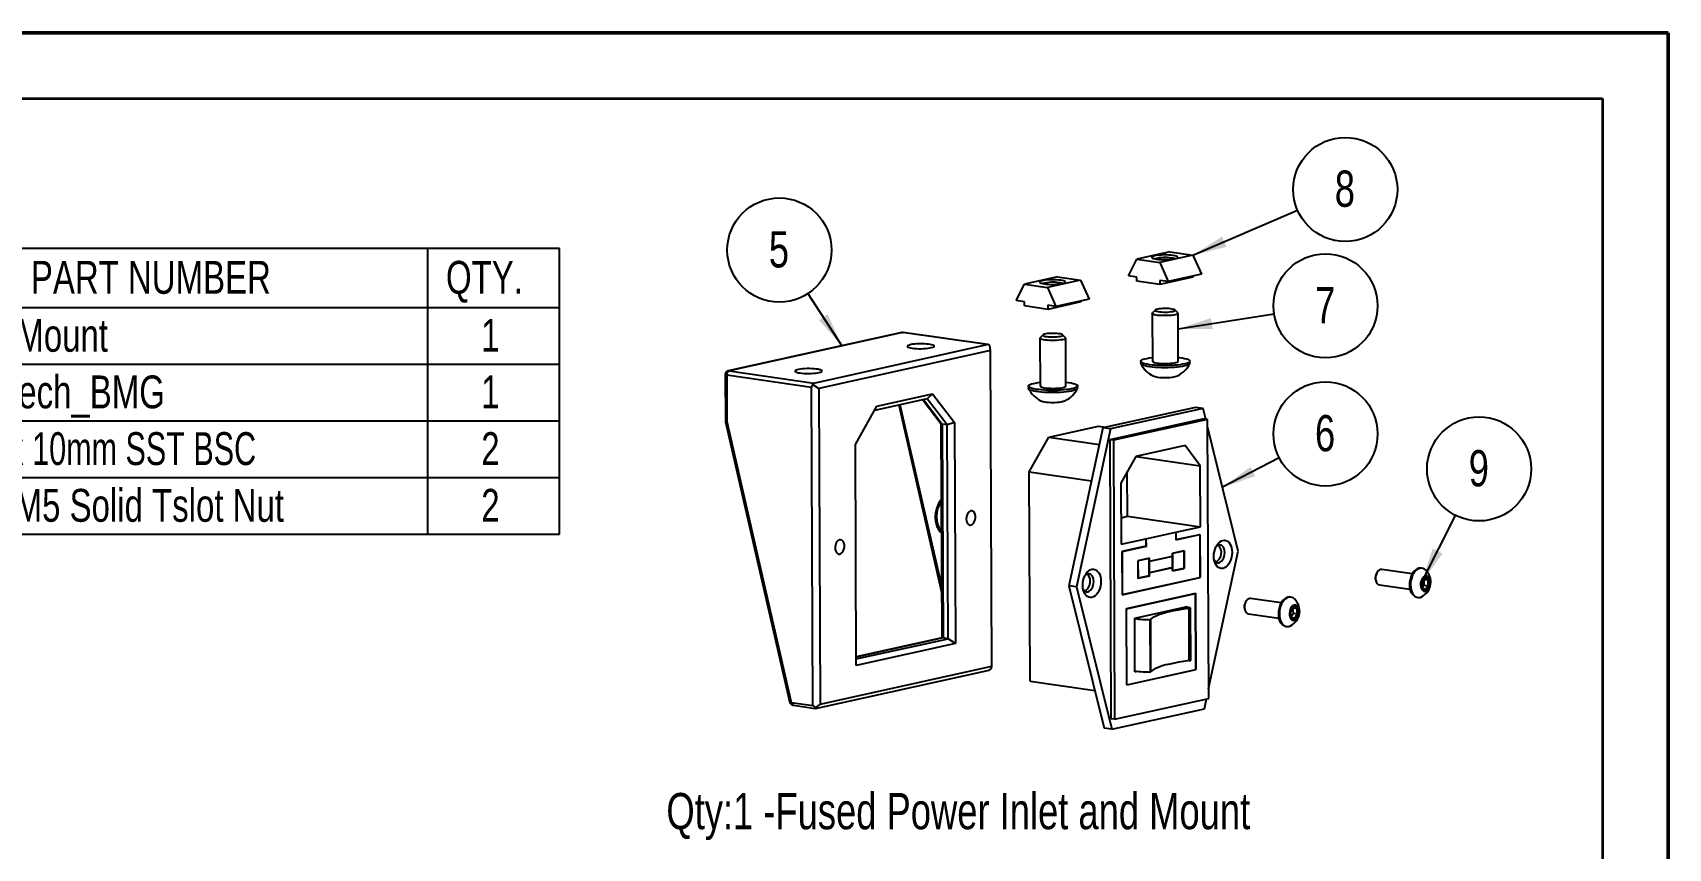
# Model space of a CAD drawing. Header units: millimetres. Extents: x 0 to 279, y 0 to 216.
# Drawn here: x 121.4 to 279.4, y 137.1 to 215.9 of the extents above; entities that cross this region are included whole.
import ezdxf

# ---------------------------------------------------------------- set-up
doc = ezdxf.new("R2010")
doc.units = ezdxf.units.MM
doc.layers.add('PAGE_BORDER', color=7, linetype='Continuous')
doc.layers.add('TITLE_BLOCK_BORDER', color=7, linetype='Continuous')
doc.styles.add('SLDTEXTSTYLE0', font='TXT', dxfattribs={"width": 0.75})
doc.styles.add('SLDTEXTSTYLE2', font='TXT', dxfattribs={"width": 0.694444})
doc.dimstyles.new('SLDDIMSTYLE0', dxfattribs={"dimtxt": 0.18, "dimasz": 3.302, "dimexe": 0, "dimexo": 0.0625, "dimgap": 0, "dimtad": 0, "dimtih": 1, "dimtoh": 1, "dimdec": 0, "dimrnd": 1e-09, "dimzin": 0, "dimdsep": 46, "dimtxsty": 'Standard', "dimsah": 1, "dimcen": 0.09, "dimadec": 0, "dimazin": 0, "dimtfac": 3.302, "dimtdec": 0, "dimtofl": 0, "dimtmove": 0, "dimatfit": 3, "dimfxl": 1, "dimfrac": 2, "dimtolj": 1, "dimtzin": 0, "dimarcsym": 0})

# ---------------------------------------------------------------- blocks, each defined once
blk = doc.blocks.new('SW_TABLEANNOTATION_20')
at = {"layer": 'TITLE_BLOCK_BORDER', "color": 0}
for p, q in [((0, 0), (0, -27.62)), ((70.73, 0), (0, 0)), ((9.64, 0), (9.64, -5.72)), ((57.98, 0), (57.98, -5.72)), ((70.73, -27.62), (70.73, 0)), ((0, -5.72), (70.73, -5.72)), ((9.64, -5.72), (9.64, -27.62)), ((57.98, -5.72), (57.98, -27.62)), ((0, -11.19), (70.73, -11.19)), ((0, -16.67), (70.73, -16.67)), ((0, -22.15), (70.73, -22.15)), ((0, -27.62), (70.73, -27.62))]:
    blk.add_line(p, q, dxfattribs=at)
at = {"layer": 'TITLE_BLOCK_BORDER', "color": 0, "attachment_point": 1}
for s, insert, char_height, style in [('#', (3.14, -1.05), 3.5, 'SLDTEXTSTYLE0'), ('PART NUMBER', (19.68, -1.21), 3.175, 'SLDTEXTSTYLE0'), ('QTY.', (59.77, -1.21), 3.175, 'SLDTEXTSTYLE0'), ('1', (3.64, -6.81), 3.17, 'SLDTEXTSTYLE0'), ('BMG Mount', (10.14, -6.81), 3.175, 'SLDTEXTSTYLE0'), ('1', (63.18, -6.81), 3.17, 'SLDTEXTSTYLE0'), ('2', (3.64, -12.28), 3.17, 'SLDTEXTSTYLE0'), ('Bondtech_BMG', (10.14, -12.28), 3.175, 'SLDTEXTSTYLE0'), ('1', (63.18, -12.28), 3.17, 'SLDTEXTSTYLE0'), ('3', (3.64, -17.76), 3.17, 'SLDTEXTSTYLE0'), ('5mm x 10mm SST BSC', (10.14, -17.76), 3.175, 'SLDTEXTSTYLE2'), ('2', (63.18, -17.76), 3.17, 'SLDTEXTSTYLE0'), ('4', (3.64, -23.24), 3.17, 'SLDTEXTSTYLE0'), ('2020 M5 Solid Tslot Nut', (10.14, -23.24), 3.175, 'SLDTEXTSTYLE0'), ('2', (63.18, -23.24), 3.17, 'SLDTEXTSTYLE0')]:
    blk.add_mtext(s, dxfattribs=dict(at, insert=insert, char_height=char_height, style=style))
blk = doc.blocks.new('SW_NOTE_148')
at = {"layer": 'TITLE_BLOCK_BORDER', "color": 0}
blk.add_circle((-2.75, 4.21), 5.03, dxfattribs=at)
at = {"layer": 'TITLE_BLOCK_BORDER', "color": 0, "insert": (-2.79, 6.03), "char_height": 3.5, "attachment_point": 2, "style": 'SLDTEXTSTYLE0'}
blk.add_mtext('5', dxfattribs=at)
blk = doc.blocks.new('SW_NOTE_149')
at = {"layer": 'TITLE_BLOCK_BORDER', "color": 0}
blk.add_circle((4.62, 1.99), 5.03, dxfattribs=at)
at = {"layer": 'TITLE_BLOCK_BORDER', "color": 0, "insert": (4.58, 3.82), "char_height": 3.5, "attachment_point": 2, "style": 'SLDTEXTSTYLE0'}
blk.add_mtext('8', dxfattribs=at)
blk = doc.blocks.new('SW_NOTE_150')
at = {"layer": 'TITLE_BLOCK_BORDER', "color": 0}
blk.add_circle((4.97, 0.78), 5.03, dxfattribs=at)
at = {"layer": 'TITLE_BLOCK_BORDER', "color": 0, "insert": (4.94, 2.6), "char_height": 3.5, "attachment_point": 2, "style": 'SLDTEXTSTYLE0'}
blk.add_mtext('7', dxfattribs=at)
blk = doc.blocks.new('SW_NOTE_151')
at = {"layer": 'TITLE_BLOCK_BORDER', "color": 0}
blk.add_circle((2.27, 4.49), 5.03, dxfattribs=at)
at = {"layer": 'TITLE_BLOCK_BORDER', "color": 0, "insert": (2.24, 6.31), "char_height": 3.5, "attachment_point": 2, "style": 'SLDTEXTSTYLE0'}
blk.add_mtext('9', dxfattribs=at)
blk = doc.blocks.new('SW_NOTE_152')
at = {"layer": 'TITLE_BLOCK_BORDER', "color": 0}
blk.add_circle((4.47, 2.31), 5.03, dxfattribs=at)
at = {"layer": 'TITLE_BLOCK_BORDER', "color": 0, "insert": (4.43, 4.14), "char_height": 3.5, "attachment_point": 2, "style": 'SLDTEXTSTYLE0'}
blk.add_mtext('6', dxfattribs=at)

msp = doc.modelspace()

# ---------------------------------------------------------------- linework, layer by layer
at = {"color": 7, "linetype": 'Continuous', "lineweight": 50}
for p in [(0, 215.9), (279.4, 0)]:
    msp.add_line(p, (279.4, 215.9), dxfattribs=at)
at = {"color": 7, "linetype": 'Continuous', "lineweight": 25}
for p, q in [((231.25, 194.72), (228.06, 194.01)), ((233.48, 194.39), (230.29, 193.69)), ((231.25, 194.72), (233.48, 194.39)), ((233.48, 194.39), (234.3, 192.56)), ((227.26, 192.41), (228.06, 194.01)), ((228.06, 194.01), (230.29, 193.69)), ((230.29, 193.69), (231.11, 191.85)), ((216.41, 190.01), (217.21, 191.61)), ((220.4, 192.32), (217.21, 191.61)), ((217.21, 191.61), (219.45, 191.29)), ((222.64, 191.99), (219.45, 191.29)), ((219.45, 191.29), (220.26, 189.45)), ((220.4, 192.32), (222.64, 191.99)), ((222.64, 191.99), (223.45, 190.16)), ((228.07, 192.29), (227.26, 192.41)), ((228.07, 191.9), (228.07, 192.29)), ((230.3, 191.57), (228.07, 191.9)), ((233.49, 192.28), (230.3, 191.57)), ((231.11, 191.85), (230.3, 191.97)), ((230.3, 191.97), (230.3, 191.57)), ((234.3, 192.56), (231.11, 191.85)), ((233.49, 192.38), (233.49, 192.28)), ((217.22, 189.89), (216.41, 190.01)), ((217.22, 189.5), (217.22, 189.89)), ((222.65, 189.88), (219.46, 189.17)), ((223.45, 190.16), (220.26, 189.45)), ((222.65, 189.98), (222.65, 189.88)), ((219.46, 189.17), (217.22, 189.5)), ((220.26, 189.45), (219.46, 189.57)), ((219.46, 189.57), (219.46, 189.17)), ((229.55, 188.78), (229.57, 184.15)), ((229.86, 189.1), (229.57, 188.82)), ((232.02, 188.83), (231.73, 189.11)), ((232.07, 184.16), (232.05, 188.79)), ((205.36, 186.94), (188.61, 183.23)), ((205.44, 186.94), (188.69, 183.24)), ((213.62, 185.76), (205.44, 186.94)), ((213.68, 185.76), (205.5, 186.94)), ((219.01, 186.7), (218.72, 186.42)), ((221.18, 186.43), (220.88, 186.71)), ((196.87, 182.05), (213.62, 185.76)), ((213.93, 185.19), (197.34, 181.52)), ((213.93, 185.19), (213.88, 185.67)), ((214.06, 154.7), (213.93, 185.19)), ((218.7, 186.38), (218.72, 181.75)), ((221.22, 181.76), (221.2, 186.39)), ((228.44, 184.15), (228.44, 183.95)), ((233.19, 183.97), (233.19, 184.17)), ((188.32, 182.86), (188.34, 178.37)), ((196.64, 181.63), (188.46, 182.81)), ((188.46, 182.81), (188.47, 178.32)), ((188.69, 183.24), (196.87, 182.05)), ((196.79, 181.89), (197.34, 181.52)), ((217.6, 181.75), (217.6, 181.55)), ((222.35, 181.57), (222.35, 181.77)), ((196.77, 150.89), (196.64, 181.63)), ((197.34, 181.52), (197.48, 151.03)), ((207.82, 180.53), (202.74, 179.41)), ((202.96, 179.81), (208.33, 181)), ((207.39, 180.44), (209.14, 178.13)), ((208.33, 181), (207.82, 180.53)), ((209.74, 178.01), (207.82, 180.53)), ((208.33, 181), (210.45, 178.23)), ((200.88, 176.11), (202.96, 179.81)), ((205.07, 179.93), (209.2, 161.85)), ((233.73, 179.7), (224.79, 177.72)), ((234.54, 178.58), (225.45, 176.57)), ((234.46, 179.59), (225.53, 177.62)), ((234.89, 178.53), (225.8, 176.52)), ((234.46, 179.59), (233.73, 179.7)), ((234.72, 178.55), (234.46, 179.59)), ((234.89, 178.53), (234.54, 178.58)), ((235.01, 151.57), (234.89, 178.53)), ((188.35, 178.29), (194.55, 151.16)), ((188.47, 178.32), (194.68, 151.19)), ((209.13, 178.15), (209.22, 157.4)), ((209.74, 178.01), (209.26, 178.08)), ((209.26, 178.08), (209.35, 157.42)), ((210.45, 178.23), (209.74, 178.01)), ((209.84, 157.35), (209.74, 178.01)), ((210.45, 178.23), (210.54, 156.87)), ((219.56, 176.83), (224.35, 177.89)), ((224.79, 177.72), (221.51, 162.47)), ((225.53, 177.62), (222.24, 162.37)), ((224.35, 177.89), (225.07, 177.78)), ((225.53, 177.62), (224.79, 177.72)), ((237.87, 165.82), (234.89, 177.84)), ((200.97, 154.75), (200.88, 176.11)), ((217.66, 173.48), (219.56, 176.83)), ((219.56, 176.83), (224.45, 176.12)), ((225.45, 176.57), (225.57, 149.61)), ((225.8, 176.52), (225.45, 176.57)), ((225.8, 176.52), (225.92, 149.56)), ((232.74, 176.01), (227.96, 174.95)), ((234.19, 174.06), (232.74, 176.01)), ((227.96, 174.95), (226.53, 172.37)), ((228, 174.96), (234.19, 174.06)), ((234.22, 168.16), (234.19, 174.06)), ((217.66, 173.48), (223.69, 172.61)), ((217.75, 153.24), (217.66, 173.48)), ((226.53, 172.37), (226.56, 166.47)), ((227.17, 169.18), (227.15, 173.49)), ((226.55, 169.04), (227.17, 169.18)), ((227.17, 169.18), (234.22, 168.16)), ((228.95, 167), (231.82, 167.63)), ((231.8, 167.64), (231.82, 167.64)), ((231.8, 167.64), (231.82, 167.63)), ((231.82, 167.64), (231.84, 167.64)), ((231.82, 167.64), (231.82, 167.63)), ((231.82, 167.63), (231.83, 166.89)), ((231.84, 167.64), (234.22, 168.16)), ((231.84, 167.64), (231.84, 166.92)), ((226.56, 166.47), (228.94, 166.99)), ((228.94, 166.28), (226.63, 165.77)), ((228.94, 166.26), (226.63, 165.75)), ((228.96, 166.26), (226.64, 165.75)), ((228.93, 167), (228.92, 167)), ((228.92, 167), (228.94, 166.99)), ((228.93, 167), (228.95, 167)), ((228.93, 167), (228.93, 166.99)), ((228.94, 166.99), (228.94, 166.28)), ((228.94, 166.28), (228.94, 166.26)), ((228.94, 166.26), (228.96, 166.26)), ((228.95, 167), (228.96, 166.26)), ((231.83, 166.9), (234.12, 167.41)), ((231.83, 166.89), (234.14, 167.41)), ((231.83, 166.93), (231.84, 166.92)), ((231.84, 166.92), (234.15, 167.43)), ((234.12, 167.41), (234.14, 167.41)), ((234.14, 167.43), (234.14, 167.41)), ((234.14, 167.41), (234.16, 163.27)), ((234.15, 167.43), (234.17, 163.25)), ((226.63, 165.77), (226.64, 161.59)), ((226.63, 165.75), (226.64, 165.75)), ((226.64, 165.75), (226.66, 161.62)), ((229.28, 165.13), (228.16, 164.88)), ((229.24, 165.1), (228.16, 164.86)), ((228.16, 164.88), (228.17, 163.16)), ((228.16, 164.86), (228.18, 164.86)), ((229.26, 165.1), (228.18, 164.86)), ((228.18, 164.86), (228.19, 163.18)), ((229.24, 165.1), (229.26, 165.1)), ((229.26, 165.1), (229.26, 165.12)), ((229.27, 163.42), (229.26, 165.1)), ((231.49, 165.3), (229.27, 164.81)), ((229.27, 164.83), (229.28, 164.83)), ((229.27, 164.81), (229.28, 164.81)), ((229.28, 164.83), (231.51, 165.32)), ((231.51, 165.3), (229.28, 164.81)), ((229.28, 164.83), (229.28, 165.13)), ((229.29, 163.72), (229.28, 164.81)), ((231.49, 165.3), (231.51, 165.3)), ((231.51, 165.62), (232.63, 165.87)), ((231.51, 165.6), (232.59, 165.84)), ((231.51, 165.32), (231.51, 165.62)), ((231.51, 165.6), (231.53, 165.6)), ((231.51, 165.3), (231.51, 165.32)), ((231.52, 164.22), (231.51, 165.3)), ((231.53, 165.6), (232.61, 165.84)), ((231.54, 163.93), (231.53, 165.6)), ((232.59, 165.84), (232.61, 165.84)), ((232.61, 165.86), (232.61, 165.84)), ((232.61, 165.84), (232.62, 164.17)), ((232.63, 165.87), (232.64, 164.14)), ((235, 152.51), (237.87, 165.82)), ((226.64, 161.6), (234.15, 163.26)), ((226.64, 161.59), (234.17, 163.25)), ((226.66, 161.62), (234.16, 163.27)), ((229.27, 163.41), (228.17, 163.16)), ((229.29, 163.4), (228.17, 163.16)), ((228.17, 163.19), (228.19, 163.18)), ((229.27, 163.42), (228.19, 163.18)), ((231.5, 164.2), (229.27, 163.7)), ((229.27, 163.73), (229.29, 163.72)), ((229.27, 163.7), (229.29, 163.7)), ((229.27, 163.41), (229.27, 163.42)), ((229.27, 163.41), (229.29, 163.4)), ((231.52, 164.22), (229.29, 163.72)), ((231.52, 164.19), (229.29, 163.7)), ((229.29, 163.4), (229.29, 163.7)), ((231.5, 164.2), (231.52, 164.19)), ((231.52, 164.19), (231.52, 164.22)), ((231.52, 163.9), (231.52, 164.19)), ((231.52, 163.9), (232.62, 164.15)), ((231.52, 163.9), (232.64, 164.14)), ((231.52, 163.93), (231.54, 163.93)), ((231.54, 163.93), (232.62, 164.17)), ((232.62, 164.17), (232.62, 164.15)), ((232.62, 164.15), (232.64, 164.14)), ((234.15, 163.27), (234.15, 163.26)), ((234.15, 163.26), (234.17, 163.25)), ((251.13, 163.03), (251.17, 162.91)), ((251.3, 163.79), (251.23, 163.68)), ((254.67, 163.61), (251.72, 164.04)), ((255.61, 164.15), (255.52, 164.17)), ((255.82, 163.08), (255.78, 163.11)), ((255.82, 163.08), (256.27, 163.02)), ((255.83, 162.52), (255.82, 163.08)), ((222.24, 162.37), (221.51, 162.47)), ((221.51, 162.47), (224.92, 148.7)), ((222.24, 162.37), (225.65, 148.6)), ((226.64, 161.62), (226.66, 161.62)), ((227.07, 160.25), (233.76, 161.74)), ((227.07, 160.24), (233.73, 161.71)), ((227.08, 160.23), (233.75, 161.71)), ((233.73, 161.71), (233.75, 161.71)), ((233.75, 161.71), (233.75, 161.73)), ((233.78, 154.38), (233.75, 161.71)), ((233.8, 154.36), (233.76, 161.74)), ((242, 160.81), (239.05, 161.23)), ((242.95, 161.35), (242.85, 161.37)), ((251.5, 162.55), (254.45, 162.12)), ((255.11, 161.35), (255.21, 161.33)), ((255.61, 162.39), (255.63, 162.31)), ((255.64, 162.31), (255.83, 162.52)), ((255.83, 162.52), (256.27, 162.45)), ((227.1, 152.88), (227.07, 160.25)), ((227.07, 160.23), (227.08, 160.23)), ((227.11, 152.9), (227.08, 160.23)), ((227.87, 159.32), (232.97, 160.45)), ((232.97, 160.38), (232.97, 160.45)), ((233.08, 160.3), (233.26, 160.32)), ((233.08, 160.3), (233.1, 155.23)), ((233.28, 155.25), (233.26, 160.32)), ((238.47, 160.22), (238.5, 160.11)), ((238.63, 160.98), (238.57, 160.88)), ((238.84, 159.75), (241.79, 159.32)), ((242.98, 159.49), (243.19, 159.8)), ((243.19, 159.8), (243.13, 160.32)), ((243.16, 160.34), (243.57, 160.28)), ((243.19, 159.8), (243.63, 159.74)), ((227.89, 154.16), (227.87, 159.32)), ((229.37, 159.19), (229.41, 159.23)), ((229.4, 154.13), (229.37, 159.19)), ((229.43, 154.17), (229.41, 159.23)), ((242.45, 158.54), (242.54, 158.53)), ((209.28, 157.42), (200.97, 155.58)), ((200.97, 155.39), (209.84, 157.35)), ((210.54, 156.87), (200.97, 154.75)), ((209.84, 157.35), (209.35, 157.42)), ((210.54, 156.87), (209.84, 157.35)), ((231.04, 154.86), (231.74, 155.01)), ((233.1, 155.23), (233.28, 155.25)), ((213.76, 154.28), (197.01, 150.57)), ((197.48, 151.03), (214.06, 154.7)), ((213.76, 154.28), (214.02, 154.47)), ((214.02, 154.47), (214.06, 154.7)), ((217.75, 153.24), (224.02, 152.33)), ((227.1, 152.88), (233.8, 154.36)), ((227.1, 152.88), (233.78, 154.36)), ((227.11, 152.9), (233.78, 154.38)), ((227.89, 154.16), (228.09, 154.2)), ((229.4, 154.13), (229.43, 154.17)), ((233.78, 154.36), (233.78, 154.38)), ((233.78, 154.36), (233.8, 154.36)), ((227.1, 152.91), (227.11, 152.9)), ((194.55, 151.16), (194.76, 150.96)), ((194.68, 151.19), (196.77, 150.89)), ((194.92, 150.88), (194.68, 151.19)), ((197.01, 150.57), (194.92, 150.88)), ((196.77, 150.89), (197.04, 150.71)), ((197.04, 150.71), (197.01, 150.57)), ((197.48, 151.03), (197.04, 150.71)), ((225.65, 148.6), (234.59, 150.57)), ((225.92, 149.56), (235.01, 151.57)), ((234.59, 150.57), (234.79, 151.53)), ((225.65, 148.6), (224.92, 148.7)), ((225.92, 149.56), (225.57, 149.61))]:
    msp.add_line(p, q, dxfattribs=at)
at = {"color": 8, "linetype": 'Continuous', "lineweight": 25}
for p, q in [((207.45, 180.45), (209.26, 178.08)), ((205.19, 179.95), (209.2, 162.45)), ((209.35, 157.42), (200.97, 155.56))]:
    msp.add_line(p, q, dxfattribs=at)
at = {"color": 7, "linetype": 'Continuous', "lineweight": 25, "flags": 128}
for points in [[(231.57, 194.38), (231.38, 194.4), (231.17, 194.42), (230.94, 194.43), (230.71, 194.43), (230.48, 194.42), (230.27, 194.41), (230.06, 194.39), (229.89, 194.36), (229.74, 194.33), (229.63, 194.29), (229.56, 194.25), (229.52, 194.21), (229.53, 194.17), (229.59, 194.13), (229.68, 194.09), (229.81, 194.06), (229.97, 194.03), (230.17, 194), (230.38, 193.99), (230.6, 193.98), (230.83, 193.98), (231.06, 193.99), (231.28, 194), (231.48, 194.02), (231.66, 194.05), (231.8, 194.08), (231.92, 194.12), (231.99, 194.16), (232.02, 194.2), (232.01, 194.24), (231.96, 194.28), (231.86, 194.32), (231.73, 194.35), (231.57, 194.38)], [(220.72, 191.98), (220.53, 192), (220.32, 192.02), (220.1, 192.03), (219.87, 192.03), (219.64, 192.02), (219.42, 192.01), (219.22, 191.99), (219.04, 191.96), (218.89, 191.93), (218.78, 191.89), (218.71, 191.85), (218.68, 191.81), (218.69, 191.77), (218.74, 191.73), (218.84, 191.69), (218.97, 191.66), (219.13, 191.63), (219.32, 191.6), (219.53, 191.59), (219.76, 191.58), (219.99, 191.58), (220.21, 191.59), (220.43, 191.6), (220.63, 191.62), (220.81, 191.65), (220.96, 191.68), (221.07, 191.72), (221.14, 191.76), (221.18, 191.8), (221.16, 191.84), (221.11, 191.88), (221.02, 191.92), (220.89, 191.95), (220.72, 191.98)], [(232.02, 188.83), (232.04, 188.8), (232.03, 188.76), (231.98, 188.72), (231.89, 188.68), (231.76, 188.64), (231.6, 188.61), (231.41, 188.59), (231.19, 188.57), (230.97, 188.56), (230.74, 188.56), (230.51, 188.56), (230.29, 188.57), (230.09, 188.59), (229.91, 188.62), (229.77, 188.65), (229.65, 188.69), (229.58, 188.73), (229.55, 188.77), (229.56, 188.81), (229.57, 188.82)], [(230.06, 189.18), (229.95, 189.15), (229.88, 189.12), (229.85, 189.08), (229.85, 189.05), (229.9, 189.01), (229.99, 188.98), (230.12, 188.95), (230.27, 188.93), (230.44, 188.92), (230.64, 188.91), (230.83, 188.91), (231.03, 188.91), (231.22, 188.93), (231.38, 188.95), (231.53, 188.97), (231.64, 189), (231.71, 189.04), (231.74, 189.07), (231.73, 189.11), (231.69, 189.14), (231.6, 189.17), (231.47, 189.2), (231.32, 189.22), (231.15, 189.24), (230.95, 189.25), (230.76, 189.25), (230.56, 189.24), (230.37, 189.23), (230.21, 189.21), (230.06, 189.18)], [(221.18, 186.43), (221.2, 186.39), (221.18, 186.35), (221.12, 186.31), (221.02, 186.27), (220.89, 186.24), (220.72, 186.21), (220.53, 186.19), (220.31, 186.17), (220.09, 186.16), (219.86, 186.16), (219.63, 186.16), (219.41, 186.18), (219.22, 186.2), (219.04, 186.22), (218.9, 186.26), (218.79, 186.29), (218.73, 186.33), (218.7, 186.37), (218.72, 186.41), (218.72, 186.42)], [(219.06, 186.73), (219.01, 186.7), (219, 186.66), (219.04, 186.63), (219.11, 186.59), (219.22, 186.56), (219.36, 186.54), (219.53, 186.52), (219.72, 186.51), (219.91, 186.51), (220.11, 186.51), (220.3, 186.52), (220.48, 186.54), (220.63, 186.56), (220.75, 186.59), (220.84, 186.62), (220.89, 186.66), (220.9, 186.69), (220.86, 186.73), (220.79, 186.76), (220.68, 186.79), (220.54, 186.81), (220.37, 186.83), (220.18, 186.84), (219.98, 186.85), (219.79, 186.85), (219.6, 186.83), (219.42, 186.82), (219.27, 186.79), (219.14, 186.76), (219.06, 186.73)], [(206.38, 185.42), (206.57, 185.4), (206.78, 185.38), (207.01, 185.37), (207.24, 185.37), (207.47, 185.38), (207.69, 185.39), (207.9, 185.41), (208.09, 185.44), (208.24, 185.47), (208.37, 185.51), (208.45, 185.54), (208.5, 185.59), (208.5, 185.63), (208.47, 185.67), (208.39, 185.71), (208.27, 185.74), (208.12, 185.78), (207.94, 185.8), (207.74, 185.82), (207.52, 185.83), (207.29, 185.84), (207.06, 185.84), (206.83, 185.83), (206.61, 185.81), (206.41, 185.79), (206.24, 185.76), (206.1, 185.72), (206, 185.69), (205.93, 185.65), (205.91, 185.6), (205.92, 185.56), (205.98, 185.52), (206.08, 185.48), (206.21, 185.45), (206.38, 185.42)], [(195.53, 183.02), (195.72, 183), (195.94, 182.98), (196.16, 182.97), (196.39, 182.97), (196.63, 182.98), (196.85, 182.99), (197.06, 183.01), (197.24, 183.04), (197.4, 183.07), (197.52, 183.11), (197.61, 183.14), (197.65, 183.19), (197.66, 183.23), (197.62, 183.27), (197.54, 183.31), (197.43, 183.34), (197.28, 183.38), (197.1, 183.4), (196.89, 183.42), (196.67, 183.43), (196.44, 183.44), (196.21, 183.44), (195.98, 183.43), (195.77, 183.41), (195.57, 183.39), (195.4, 183.36), (195.26, 183.32), (195.15, 183.29), (195.09, 183.25), (195.06, 183.2), (195.08, 183.16), (195.13, 183.12), (195.23, 183.08), (195.37, 183.05), (195.53, 183.02)], [(229.3, 183.62), (229.07, 183.66), (228.87, 183.7), (228.71, 183.75), (228.58, 183.8), (228.49, 183.86), (228.45, 183.91), (228.44, 183.95)], [(229.3, 183.82), (229.07, 183.86), (228.87, 183.91), (228.71, 183.95), (228.58, 184.01), (228.49, 184.06), (228.45, 184.12), (228.45, 184.17), (228.48, 184.23), (228.57, 184.29), (228.69, 184.34), (228.85, 184.39), (229.04, 184.43), (229.27, 184.48), (229.52, 184.51), (229.56, 184.52)], [(232.06, 184.53), (232.21, 184.51), (232.45, 184.48), (232.67, 184.43), (232.85, 184.39), (232.99, 184.34), (233.1, 184.29), (233.17, 184.23), (233.19, 184.17), (233.17, 184.12), (233.11, 184.06), (233.01, 184.01), (232.87, 183.95), (232.69, 183.91), (232.48, 183.86), (232.24, 183.82), (231.98, 183.79), (231.69, 183.77), (231.39, 183.75), (231.08, 183.74), (230.76, 183.73), (230.44, 183.74), (230.14, 183.75), (229.84, 183.77), (229.56, 183.79), (229.3, 183.82), (229.3, 183.82)], [(233.19, 183.97), (233.17, 183.91), (233.11, 183.86), (233.01, 183.8), (232.87, 183.75), (232.7, 183.7), (232.49, 183.66), (232.25, 183.62), (231.98, 183.59), (231.69, 183.56), (231.39, 183.54), (231.08, 183.53), (230.76, 183.53), (230.45, 183.53), (230.14, 183.54), (229.84, 183.56), (229.56, 183.59), (229.3, 183.62)], [(230.02, 183.98), (230.21, 183.96), (230.42, 183.94), (230.65, 183.94), (230.88, 183.93), (231.1, 183.94), (231.32, 183.96), (231.52, 183.98), (231.7, 184), (231.85, 184.04), (231.96, 184.07), (232.03, 184.11), (232.07, 184.15), (232.07, 184.16)], [(219.15, 181.35), (218.86, 181.38), (218.59, 181.41), (218.35, 181.44), (218.13, 181.48), (217.95, 181.53), (217.8, 181.58), (217.69, 181.63), (217.62, 181.69), (217.6, 181.74), (217.61, 181.8), (217.67, 181.86), (217.77, 181.91), (217.91, 181.96), (218.08, 182.01), (218.29, 182.05), (218.53, 182.09), (218.72, 182.12)], [(221.22, 182.13), (221.47, 182.1), (221.71, 182.06), (221.91, 182.01), (222.07, 181.97), (222.2, 181.92), (222.29, 181.86), (222.34, 181.8), (222.34, 181.75), (222.31, 181.69), (222.23, 181.64), (222.11, 181.58), (221.95, 181.53), (221.76, 181.49), (221.53, 181.44), (221.28, 181.41), (221.01, 181.38), (220.71, 181.36), (220.4, 181.34), (220.09, 181.33), (219.77, 181.33), (219.46, 181.34), (219.15, 181.35)], [(219.54, 181.55), (219.76, 181.54), (219.99, 181.53), (220.22, 181.54), (220.44, 181.55), (220.65, 181.57), (220.83, 181.6), (220.98, 181.63), (221.1, 181.67), (221.18, 181.71), (221.22, 181.75), (221.22, 181.76)], [(219.15, 181.15), (218.86, 181.17), (218.59, 181.2), (218.35, 181.24), (218.13, 181.28), (217.95, 181.32), (217.8, 181.37), (217.69, 181.43), (217.62, 181.48), (217.6, 181.54), (217.6, 181.55)], [(222.35, 181.57), (222.34, 181.54), (222.31, 181.49), (222.23, 181.43), (222.11, 181.38), (221.95, 181.33), (221.76, 181.28), (221.53, 181.24), (221.28, 181.21), (221.01, 181.18), (220.71, 181.15), (220.4, 181.14), (220.09, 181.13), (219.77, 181.13), (219.46, 181.14), (219.15, 181.15)], [(211.59, 168.92), (211.6, 168.75), (211.65, 168.6), (211.71, 168.48), (211.8, 168.38), (211.9, 168.33), (212.01, 168.33), (212.12, 168.36), (212.23, 168.44), (212.32, 168.55), (212.4, 168.69), (212.45, 168.86), (212.48, 169.03), (212.48, 169.2), (212.45, 169.36), (212.4, 169.5), (212.32, 169.61), (212.22, 169.68), (212.12, 169.71), (212.01, 169.7), (211.9, 169.64), (211.79, 169.55), (211.71, 169.42), (211.64, 169.26), (211.6, 169.09), (211.59, 168.92)], [(198.93, 166.12), (198.94, 165.95), (198.98, 165.8), (199.05, 165.67), (199.14, 165.58), (199.24, 165.53), (199.35, 165.52), (199.46, 165.56), (199.57, 165.64), (199.66, 165.75), (199.74, 165.89), (199.79, 166.05), (199.82, 166.23), (199.82, 166.4), (199.79, 166.56), (199.73, 166.7), (199.65, 166.81), (199.56, 166.88), (199.45, 166.91), (199.34, 166.9), (199.23, 166.84), (199.13, 166.75), (199.04, 166.62), (198.98, 166.46), (198.94, 166.29), (198.93, 166.12)], [(237.26, 165.69), (237.25, 165.45), (237.21, 165.22), (237.15, 164.99), (237.06, 164.77), (236.96, 164.58), (236.83, 164.42), (236.69, 164.29), (236.55, 164.2), (236.39, 164.14), (236.24, 164.13), (236.09, 164.16), (235.95, 164.23), (235.83, 164.33), (235.72, 164.48), (235.63, 164.65), (235.57, 164.85), (235.52, 165.07), (235.51, 165.3), (235.52, 165.54), (235.56, 165.78), (235.62, 166), (235.71, 166.22), (235.82, 166.41), (235.94, 166.57), (236.08, 166.7), (236.23, 166.79), (236.38, 166.85), (236.53, 166.86), (236.68, 166.83), (236.82, 166.76), (236.95, 166.66), (237.06, 166.51), (237.14, 166.34), (237.21, 166.14), (237.25, 165.92), (237.26, 165.69)], [(236.56, 165.67), (236.55, 165.86), (236.5, 166.04), (236.44, 166.18), (236.35, 166.3), (236.24, 166.38), (236.12, 166.42), (236, 166.41), (235.87, 166.36), (235.76, 166.27), (235.72, 166.24)], [(235.54, 164.97), (235.57, 164.92), (235.66, 164.8), (235.76, 164.72), (235.88, 164.68), (236.01, 164.69), (236.13, 164.74), (236.25, 164.83), (236.35, 164.96), (236.44, 165.11), (236.51, 165.29), (236.55, 165.48), (236.56, 165.67)], [(224.6, 162.89), (224.59, 162.65), (224.55, 162.41), (224.49, 162.19), (224.4, 161.97), (224.29, 161.78), (224.17, 161.62), (224.03, 161.49), (223.88, 161.39), (223.73, 161.34), (223.58, 161.33), (223.43, 161.36), (223.29, 161.42), (223.16, 161.53), (223.06, 161.68), (222.97, 161.85), (222.9, 162.05), (222.86, 162.27), (222.85, 162.5), (222.86, 162.74), (222.9, 162.97), (222.96, 163.2), (223.05, 163.41), (223.16, 163.6), (223.28, 163.77), (223.42, 163.9), (223.57, 163.99), (223.72, 164.05), (223.87, 164.06), (224.02, 164.03), (224.16, 163.96), (224.28, 163.85), (224.39, 163.71), (224.48, 163.54), (224.55, 163.34), (224.59, 163.12), (224.6, 162.89)], [(222.87, 162.17), (222.9, 162.12), (222.99, 162), (223.1, 161.92), (223.22, 161.88), (223.34, 161.89), (223.47, 161.94), (223.58, 162.03), (223.69, 162.15), (223.78, 162.31), (223.84, 162.49), (223.88, 162.68), (223.9, 162.87)], [(223.9, 162.87), (223.88, 163.06), (223.84, 163.23), (223.77, 163.38), (223.68, 163.5), (223.58, 163.58), (223.46, 163.62), (223.33, 163.61), (223.21, 163.56), (223.09, 163.47), (223.06, 163.43)], [(251.72, 164.04), (251.61, 164.03), (251.49, 163.98), (251.38, 163.9), (251.29, 163.78), (251.21, 163.62), (251.16, 163.46), (251.13, 163.28), (251.13, 163.1), (251.16, 162.93), (251.22, 162.79), (251.29, 162.67), (251.39, 162.59), (251.5, 162.55), (251.5, 162.55)], [(255.52, 164.17), (255.47, 164.17), (255.31, 164.16), (255.15, 164.1), (255, 164.01), (254.85, 163.87), (254.73, 163.7), (254.61, 163.5), (254.52, 163.28), (254.46, 163.05), (254.42, 162.8), (254.41, 162.56)], [(255.95, 163.99), (255.86, 164.06), (255.71, 164.13), (255.56, 164.16), (255.4, 164.14), (255.25, 164.09), (255.09, 163.99), (254.95, 163.86), (254.82, 163.69), (254.71, 163.49), (254.62, 163.27), (254.55, 163.03), (254.51, 162.79), (254.5, 162.54)], [(255.47, 162.56), (255.49, 162.39), (255.53, 162.23), (255.59, 162.1), (255.68, 162), (255.78, 161.94), (255.9, 161.92), (256.01, 161.95), (256.12, 162.01), (256.22, 162.12), (256.31, 162.25), (256.37, 162.42), (256.41, 162.59), (256.43, 162.77), (256.41, 162.94), (256.37, 163.1), (256.31, 163.23), (256.22, 163.33), (256.12, 163.39), (256, 163.41), (255.89, 163.38), (255.78, 163.32), (255.68, 163.21), (255.59, 163.07), (255.52, 162.91), (255.48, 162.74), (255.47, 162.56)], [(239.05, 161.23), (238.98, 161.24), (238.87, 161.2), (238.75, 161.13), (238.66, 161.02), (238.57, 160.88), (238.51, 160.71), (238.48, 160.54), (238.47, 160.36), (238.49, 160.19), (238.53, 160.03), (238.6, 159.9), (238.69, 159.81), (238.8, 159.76), (238.84, 159.75)], [(242.85, 161.37), (242.82, 161.37), (242.66, 161.36), (242.5, 161.31), (242.35, 161.21), (242.2, 161.08), (242.07, 160.92), (241.96, 160.72), (241.87, 160.5), (241.8, 160.27), (241.76, 160.02), (241.74, 159.78), (241.75, 159.53)], [(243.28, 161.19), (243.21, 161.25), (243.06, 161.32), (242.91, 161.36), (242.75, 161.35), (242.6, 161.29), (242.44, 161.2), (242.3, 161.07), (242.17, 160.9), (242.05, 160.71), (241.96, 160.49), (241.89, 160.25), (241.85, 160.01), (241.84, 159.76), (241.85, 159.52)], [(254.5, 162.54), (254.52, 162.3), (254.56, 162.07), (254.63, 161.87), (254.72, 161.69), (254.83, 161.54), (254.96, 161.43), (255.1, 161.36), (255.26, 161.33), (255.42, 161.34), (255.57, 161.4)], [(229.41, 159.23), (229.54, 159.34), (229.72, 159.46), (229.93, 159.57), (230.2, 159.67), (230.5, 159.78), (230.84, 159.88), (231.22, 159.97), (231.63, 160.06), (232.08, 160.14), (232.57, 160.22), (233.08, 160.3)], [(242.81, 159.64), (242.85, 159.48), (242.9, 159.34), (242.98, 159.23), (243.08, 159.15), (243.19, 159.12), (243.31, 159.13), (243.42, 159.18), (243.53, 159.28), (243.62, 159.4), (243.69, 159.56), (243.74, 159.73), (243.76, 159.91), (243.76, 160.08), (243.72, 160.25), (243.67, 160.39), (243.59, 160.5), (243.49, 160.57), (243.38, 160.61), (243.26, 160.6), (243.15, 160.54), (243.04, 160.45), (242.95, 160.32), (242.88, 160.17), (242.83, 160), (242.81, 159.82), (242.81, 159.64)], [(241.85, 159.52), (241.89, 159.29), (241.95, 159.08), (242.04, 158.9), (242.16, 158.75), (242.28, 158.63), (242.43, 158.56), (242.58, 158.53), (242.74, 158.54), (242.9, 158.59), (242.91, 158.59)], [(233.1, 155.23), (232.59, 155.16), (232.11, 155.08), (231.66, 154.99), (231.24, 154.9), (230.86, 154.81), (230.52, 154.71), (230.22, 154.61), (229.96, 154.5), (229.74, 154.39), (229.56, 154.28), (229.43, 154.17)]]:
    msp.add_lwpolyline(points, dxfattribs=at)
at = {"color": 8, "linetype": 'Continuous', "lineweight": 25, "flags": 128}
for points in [[(205.36, 186.94), (205.38, 186.94), (205.44, 186.94)], [(205.44, 186.94), (205.49, 186.94), (205.5, 186.94)], [(188.46, 182.81), (188.4, 182.82), (188.36, 182.83), (188.33, 182.85), (188.32, 182.86), (188.32, 182.86)], [(188.69, 183.24), (188.64, 183.24), (188.61, 183.23)], [(188.47, 178.32), (188.42, 178.33), (188.38, 178.34), (188.35, 178.35), (188.34, 178.36), (188.34, 178.37)]]:
    msp.add_lwpolyline(points, dxfattribs=at)
at = {"color": 7, "linetype": 'Continuous', "lineweight": 25}
for centre, radius, start, end in [((230.81, 190.4), 3.78, 80.495, 105.2422), ((231.31, 192.99), 1.15, 68.6749, 84.0846), ((219.96, 188.01), 3.78, 80.495, 105.2422), ((220.47, 190.59), 1.15, 68.6749, 84.0846), ((205.44, 186.57), 0.375, 81.7672, 102.4758), ((230.81, 185.1), 2.64, 206.7543, 243.8522), ((229.98, 184.57), 0.588, 225.0395, 273.5713), ((230.81, 185.1), 2.64, 296.6528, 333.7507), ((188.69, 182.87), 0.375, 102.4758, 180.2525), ((188.87, 182.86), 0.417, 115.0851, 186.1279), ((219.42, 182.8), 1.26, 236.1431, 275.4705), ((230.17, 184), 1.37, 247.7718, 264.0467), ((230.77, 187.24), 4.67, 260.8418, 285.2567), ((219.97, 182.7), 2.64, 206.7543, 243.8522), ((219.55, 182.41), 2.22, 250.1977, 269.8293), ((219.99, 184.36), 4.19, 263.9424, 286.1275), ((219.97, 182.7), 2.64, 296.6528, 333.7507), ((188.71, 178.37), 0.375, 180.2525, 192.8805), ((235.17, 165.67), 1.07, 300.6805, 42.8538), ((222.52, 162.84), 1.03, 300.6314, 4.4539), ((222.75, 162.99), 0.808, 355.0099, 48.194), ((251.93, 163.25), 0.829, 148.1665, 195.3678), ((254.87, 162.82), 1.59, 296.1121, 47.4222), ((256.42, 162.6), 0.835, 160.3614, 200.1436), ((256.12, 162.76), 0.505, 109.981, 166.2859), ((255.99, 162.94), 0.291, 14.9494, 97.697), ((255.48, 162.73), 0.835, 340.3614, 20.1436), ((242.21, 160.02), 1.59, 296.1121, 47.4222), ((255.49, 162.38), 1.1, 170.6981, 249.7961), ((255.91, 162.39), 0.291, 194.9494, 277.697), ((255.78, 162.57), 0.505, 289.981, 346.2859), ((231.73, 154.06), 6.44, 76.258, 80.4329), ((239.26, 160.45), 0.819, 147.8565, 195.6779), ((243.68, 159.79), 0.765, 165.2211, 207.4599), ((243.54, 159.89), 0.606, 121.2333, 170.801), ((243.33, 160.17), 0.262, 25.2766, 114.5307), ((243.03, 159.83), 0.606, 301.2333, 350.801), ((242.89, 159.93), 0.765, 345.2211, 27.4599), ((229.76, 176.38), 17.2, 263.6869, 268.7156), ((242.72, 159.48), 0.972, 176.5712, 253.4116), ((243.24, 159.55), 0.262, 205.2766, 294.5307), ((229.78, 171.32), 17.2, 263.6869, 268.7156)]:
    msp.add_arc(centre, radius, start, end, dxfattribs=at)
at = {"color": 8, "linetype": 'Continuous', "lineweight": 25}
for centre, radius, start, end in [((189.04, 175.71), 2.67, 102.2481, 105.0385), ((211.38, 169.13), 2.66, 146.6485, 213.8565)]:
    msp.add_arc(centre, radius, start, end, dxfattribs=at)
at = {"color": 7, "linetype": 'Continuous', "lineweight": 25}
for centre, major_axis, ratio, start_param, end_param in [((213.91, 185.35), (-0.337, 0.388), 0.430162, 5.268027, 6.053426), ((197.16, 181.64), (0.528, 0.02), 0.698206, 2.333415, 3.118813), ((197.16, 181.64), (-0.337, 0.388), 0.430162, 6.053426, 6.838824), ((209.5, 178.28), (0.37, 0.126), 0.45375, 3.292558, 3.868737), ((209.59, 157.1), (0.36, -0.287), 0.383106, 2.563175, 2.8419)]:
    msp.add_ellipse(centre, major_axis=major_axis, ratio=ratio, start_param=start_param, end_param=end_param, dxfattribs=at)
for points, knots in [([(209.16, 170.77), (209.14, 170.75), (209.08, 170.67), (208.97, 170.51), (208.85, 170.28), (208.75, 170.03), (208.68, 169.77), (208.63, 169.5), (208.6, 169.23), (208.6, 168.96), (208.63, 168.69), (208.68, 168.43), (208.76, 168.19), (208.86, 167.97), (209, 167.77), (209.1, 167.65), (209.17, 167.6), (209.17, 167.6)], [0, 0, 0, 0, 0.0209598, 0.095036, 0.1694361, 0.2437752, 0.3179863, 0.3921213, 0.4662902, 0.5406036, 0.6151818, 0.6901529, 0.7655926, 0.8414465, 0.9172509, 0.9922016, 1, 1, 1, 1]), ([(255.95, 163.23), (255.87, 163.19), (255.76, 163.12), (255.71, 163.03), (255.69, 163.01)], [0, 0, 0, 0, 0.669981, 1, 1, 1, 1]), ([(256.27, 163.02), (256.2, 163.05), (256.07, 163.11), (255.98, 163.19), (255.96, 163.22), (255.95, 163.23)], [0, 0, 0, 0, 0.439105, 0.751358, 1, 1, 1, 1]), ([(256.27, 162.45), (256.26, 162.49), (256.22, 162.58), (256.2, 162.75), (256.23, 162.91), (256.26, 162.99), (256.27, 163.02)], [0, 0, 0, 0, 0.180942, 0.506293, 0.843975, 1, 1, 1, 1]), ([(255.63, 162.31), (255.65, 162.28), (255.68, 162.24), (255.82, 162.16), (255.91, 162.12), (255.95, 162.1)], [0, 0, 0, 0, 0.439105, 0.751358, 1, 1, 1, 1]), ([(255.95, 162.1), (255.97, 162.15), (256, 162.24), (256.14, 162.37), (256.23, 162.43), (256.27, 162.45)], [0, 0, 0, 0, 0.439105, 0.751358, 1, 1, 1, 1]), ([(242.94, 159.61), (242.95, 159.58), (242.96, 159.53), (242.98, 159.47), (243, 159.44)], [0, 0, 0, 0, 0.3844008, 1, 1, 1, 1]), ([(243.22, 160.41), (243.15, 160.35), (243.07, 160.29), (243.03, 160.21), (243.02, 160.2)], [0, 0, 0, 0, 0.845531, 1, 1, 1, 1]), ([(243.57, 160.28), (243.49, 160.31), (243.36, 160.34), (243.26, 160.39), (243.24, 160.4), (243.22, 160.41)], [0, 0, 0, 0, 0.439105, 0.751358, 1, 1, 1, 1]), ([(243.35, 159.32), (243.36, 159.38), (243.39, 159.49), (243.51, 159.64), (243.59, 159.71), (243.63, 159.74)], [0, 0, 0, 0, 0.439105, 0.751358, 1, 1, 1, 1]), ([(243.63, 159.74), (243.62, 159.77), (243.57, 159.86), (243.53, 160.03), (243.54, 160.18), (243.56, 160.26), (243.57, 160.28)], [0, 0, 0, 0, 0.180942, 0.506293, 0.843975, 1, 1, 1, 1]), ([(243, 159.44), (243.02, 159.43), (243.06, 159.4), (243.21, 159.35), (243.3, 159.33), (243.35, 159.32)], [0, 0, 0, 0, 0.439105, 0.751358, 1, 1, 1, 1]), ([(194.56, 151.16), (194.55, 151.16), (194.55, 151.16), (194.58, 151.17), (194.65, 151.18), (194.68, 151.19)], [0, 0, 0, 0, 0.0848765, 0.5424383, 1, 1, 1, 1]), ([(194.92, 150.88), (194.89, 150.88), (194.83, 150.9), (194.78, 150.94), (194.76, 150.96)], [0, 0, 0, 0, 0.54797, 1, 1, 1, 1])]:
    msp.add_open_spline(points, degree=3, knots=knots, dxfattribs=at)
at = {"layer": 'PAGE_BORDER', "lineweight": 35}
for p, q in [((6.35, 209.55), (273.05, 209.55)), ((273.05, 209.55), (273.05, 6.35))]:
    msp.add_line(p, q, dxfattribs=at)
at = {"layer": 'TITLE_BLOCK_BORDER'}
for p, q in [((196.29, 190.69), (199.59, 185.65)), ((241.82, 174.82), (236.34, 171.98))]:
    msp.add_line(p, q, dxfattribs=at)
for points in [[(199.59, 185.65), (198.21, 188.69), (197.36, 188.13)], [(236.34, 171.98), (239.51, 173.05), (239.04, 173.95)]]:
    msp.add_solid(points, dxfattribs=at)

# ---------------------------------------------------------------- block references
for name, p in [('SW_NOTE_149', (243.58, 198.76)), ('SW_NOTE_148', (196.29, 190.69)), ('SW_TABLEANNOTATION_20', (101.57, 195.06)), ('SW_NOTE_150', (241.32, 188.73)), ('SW_NOTE_152', (241.82, 174.82)), ('SW_NOTE_151', (258.86, 169.26))]:
    msp.add_blockref(name, p, dxfattribs=at)

# ---------------------------------------------------------------- texts
at = {"layer": 'TITLE_BLOCK_BORDER', "insert": (182.63, 142.44), "char_height": 3.5, "attachment_point": 1, "style": 'SLDTEXTSTYLE0'}
msp.add_mtext('Qty:1 -Fused Power Inlet and Mount', dxfattribs=at)

# ---------------------------------------------------------------- leaders
at = {"layer": 'TITLE_BLOCK_BORDER'}
for points in [[(233.48, 194.39), (243.58, 198.76)], [(232.05, 187.28), (241.32, 188.73)], [(255.63, 162.88), (258.86, 169.26)]]:
    msp.add_leader(points, dimstyle='SLDDIMSTYLE0', dxfattribs=at)

doc.saveas('drawing.dxf')
